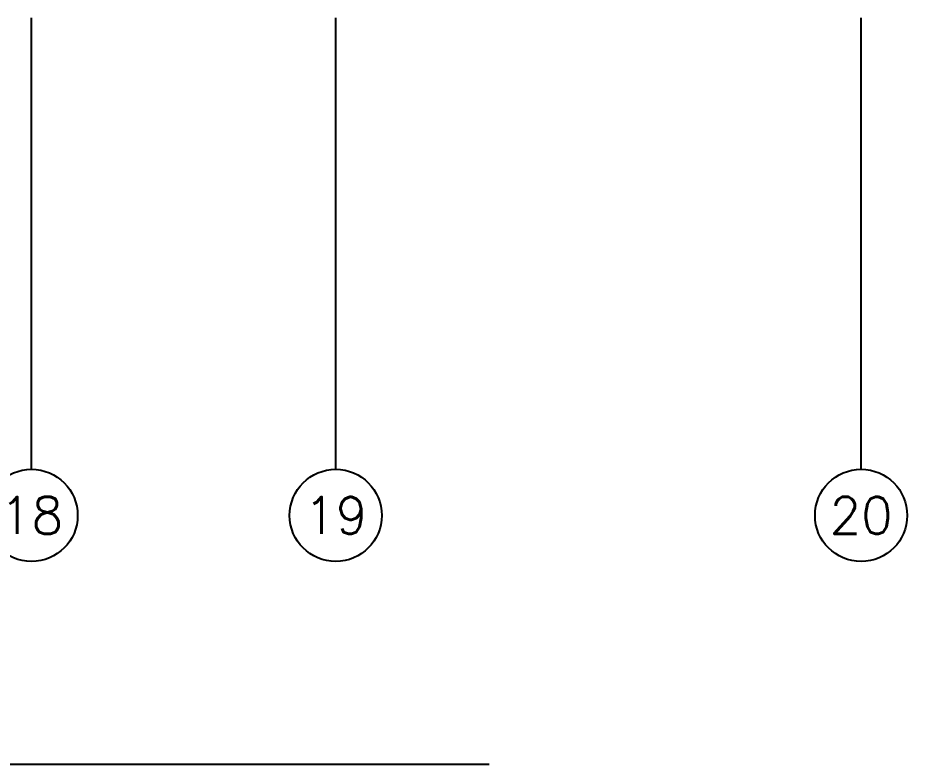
# Model space of a CAD drawing. Header units: millimetres. Extents: x -3 to 53, y -269 to 39.
# Drawn here: x 39.55 to 44.375, y -217.597 to -213.547 of the extents above; entities that cross this region are included whole.
import ezdxf
from ezdxf.enums import TextEntityAlignment as Align

# ---------------------------------------------------------------- set-up
doc = ezdxf.new("R2010")
doc.units = ezdxf.units.MM
doc.header["$LTSCALE"] = 15
doc.linetypes.add('PHANTOM', pattern=[63.5, 31.75, -6.35, 6.35, -6.35, 6.35, -6.35])
doc.linetypes.add('PHANTOM2', pattern=[1.25, 0.625, -0.125, 0.125, -0.125, 0.125, -0.125])
for name, color, linetype in [('A-EJES', 251, 'PHANTOM'), ('L-03_EQUIP-ACCES', 160, 'Continuous'), ('L13 Texto Grande', 150, 'Continuous')]:
    doc.layers.add(name, color=color, linetype=linetype)
doc.layers.add('A-MUROS', color=252, linetype='Continuous', lineweight=30)
doc.styles.add('ROMANS', font='romans.shx', dxfattribs={"width": 0.8})

# ---------------------------------------------------------------- blocks, each defined once
blk = doc.blocks.new('A$C8d0203e8')
at = {"layer": 'L13 Texto Grande'}
blk.add_lwpolyline([(0, -1.1), (42.1079, -1.1)], dxfattribs=at)
blk = doc.blocks.new('Ejes_Torre G')
at = {"layer": 'A-EJES', "linetype": 'PHANTOM2', "ltscale": 0.5}
for points in [[(39.625, -2.75), (39.625, -0.3)], [(41.275, -2.7499), (41.275, -0.2999)], [(44.125, -2.75), (44.125, -0.3)]]:
    blk.add_lwpolyline(points, dxfattribs=at)
at = {"layer": 'A-EJES', "linetype": 'Continuous'}
for centre in [(39.625, -3), (41.275, -3), (44.125, -3)]:
    blk.add_circle(centre, 0.25, dxfattribs=at)
at = {"layer": 'A-EJES', "linetype": 'Continuous', "style": 'ROMANS'}
for s, p in [('18', (39.625, -3)), ('19', (41.275, -3)), ('20', (44.125, -3))]:
    blk.add_text(s, height=0.2, dxfattribs=at).set_placement(p, align=Align.MIDDLE_CENTER)

msp = doc.modelspace()

# ---------------------------------------------------------------- block references
at = {"layer": 'A-MUROS'}
msp.add_blockref('Ejes_Torre G', (0, -213.2469), dxfattribs=at)
at = {"layer": 'L-03_EQUIP-ACCES'}
msp.add_blockref('A$C8d0203e8', (0, -216.4969), dxfattribs=at)

doc.saveas('drawing.dxf')
